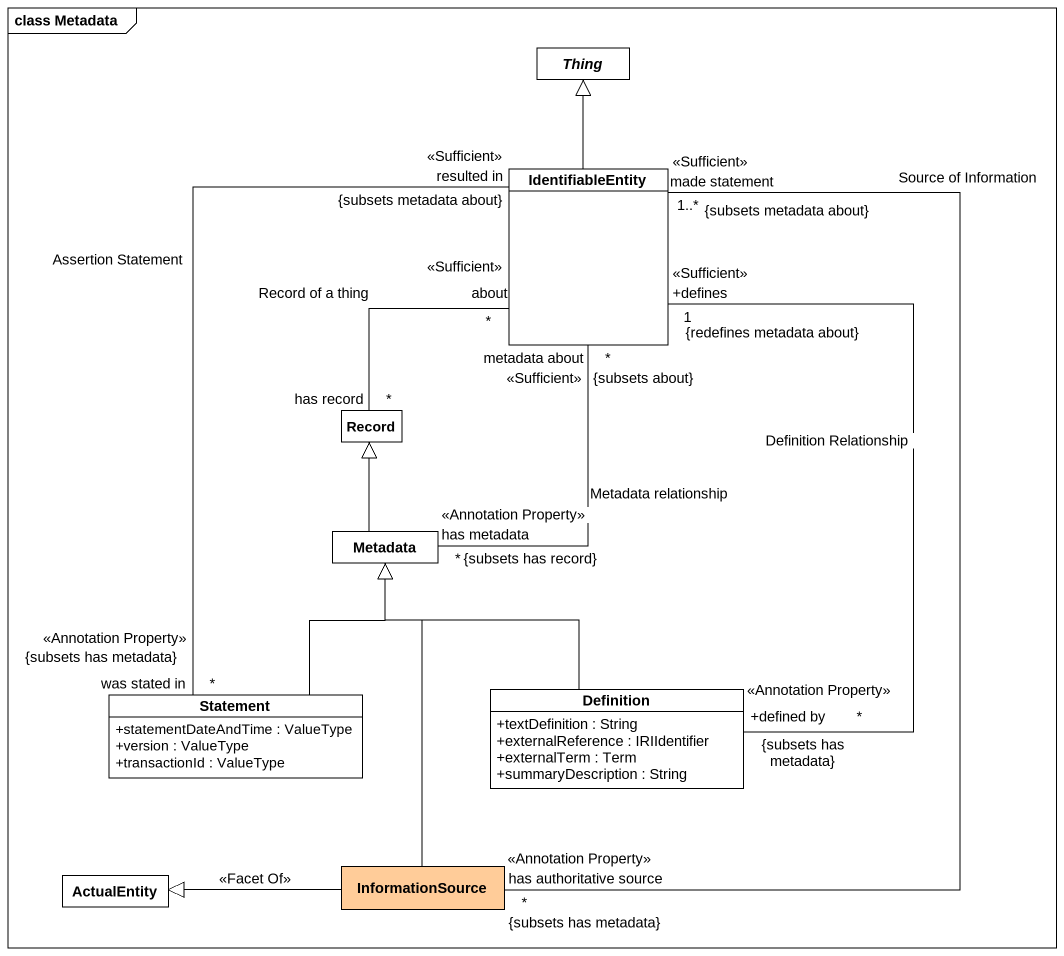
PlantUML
@startuml
mainframe class Metadata
hide circle
hide empty members
skinparam classAttributeIconSize 0
abstract class Thing
class IdentifiableEntity
class "Record" as Record_
class Metadata
class Statement {
  +statementDateAndTime : ValueType
  +version : ValueType
  +transactionId : ValueType
}
class Definition {
  +textDefinition : String
  +externalReference : IRIIdentifier
  +externalTerm : Term
  +summaryDescription : String
}
class ActualEntity
class InformationSource #FFCC99
IdentifiableEntity -up-|> Thing
IdentifiableEntity "resulted in\n<<Sufficient>>\n{subsets metadata about}" -- "was stated in\n*\n{subsets has metadata}\n<<Annotation Property>>" Statement : Assertion Statement
Record_ "has record\n*" -up- "about\n*\n<<Sufficient>>" IdentifiableEntity : Record of a thing
Metadata "has metadata\n*\n<<Annotation Property>>\n{subsets has record}" -up- "metadata about\n*\n<<Sufficient>>\n{subsets about}" IdentifiableEntity : Metadata relationship
Metadata -up-|> Record_
Statement -up-|> Metadata
Definition "+defined by\n<<Annotation Property>>\n*\n{subsets has metadata}" -up- "+defines\n1\n{redefines metadata about}\n<<Sufficient>>" IdentifiableEntity : Definition Relationship
Definition -up-|> Metadata
InformationSource "has authoritative source\n*\n<<Annotation Property>>\n{subsets has metadata}" -up- "made statement\n1..*\n<<Sufficient>>\n{subsets metadata about}" IdentifiableEntity : Source of Information
InformationSource -up-|> Metadata
InformationSource -left-|> ActualEntity : <<Facet Of>>
@enduml
